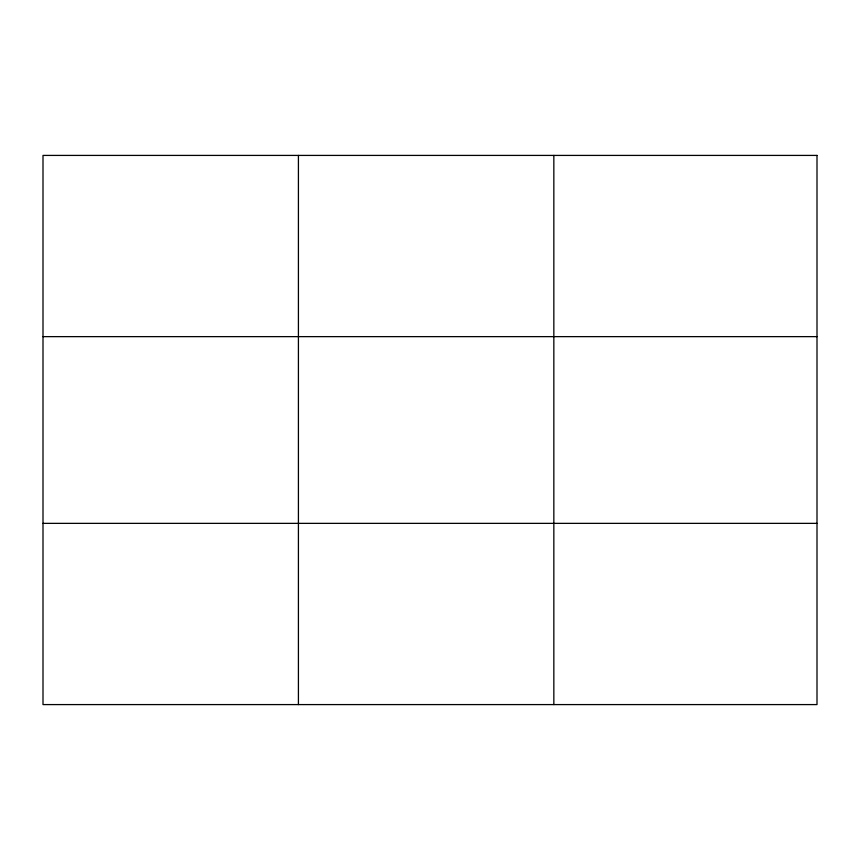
<?xml version="1.0" encoding="UTF-8"?>
<svg xmlns="http://www.w3.org/2000/svg" width="860" height="860" viewBox="0 0 860 860"><rect width="100%" height="100%" fill="white"/><g stroke="black" fill="none" stroke-linecap="round" stroke-linejoin="round"><path stroke-width="1.29" d="M298.42 155.413L298.42 704.587M553.84 155.413L553.84 704.587M43 336.636L817 336.636M43 523.364L817 523.364M817 155.413L817 704.587L43 704.587L43 155.413L817 155.413"/></g></svg>
